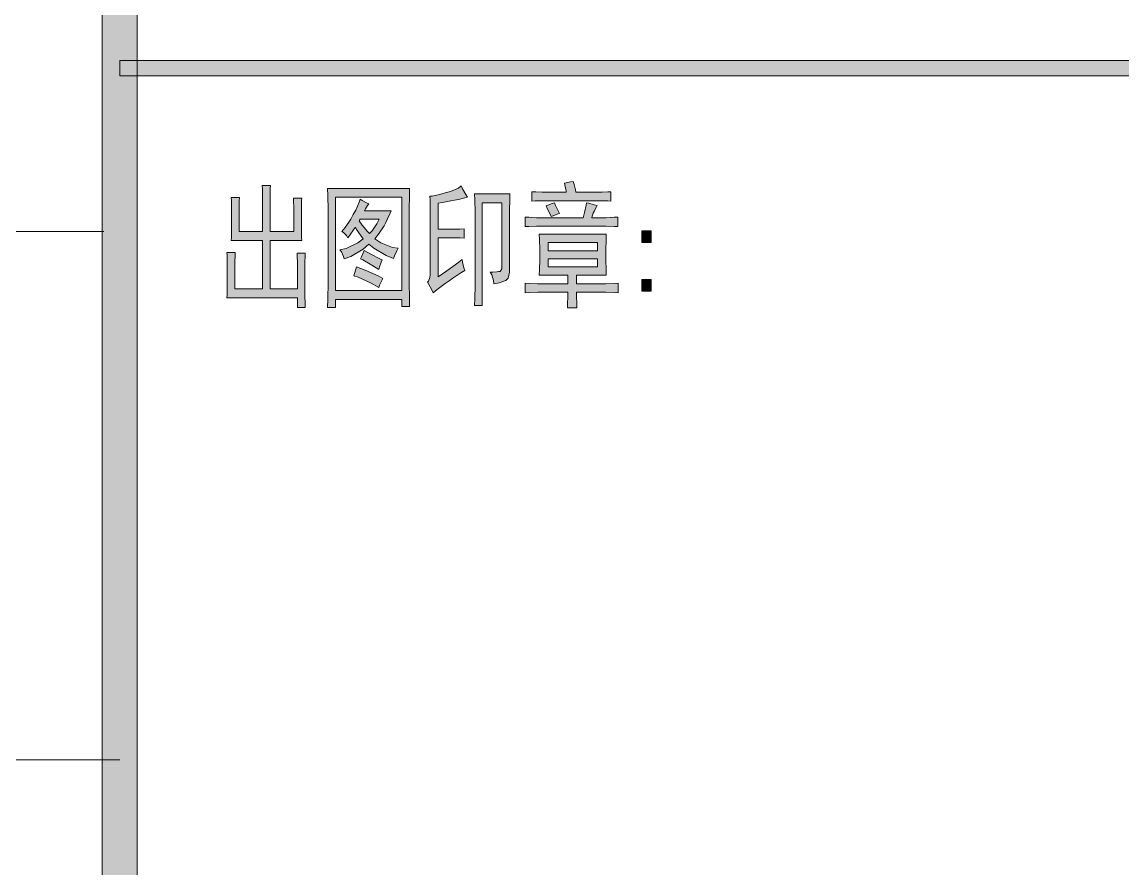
# Model space of a CAD drawing. Header units: millimetres. Extents: x 0 to 829, y 0 to 586.
# Drawn here: x 767.22 to 798.02, y 395.28 to 418.97 of the extents above; entities that cross this region are included whole.
import ezdxf

# ---------------------------------------------------------------- set-up
doc = ezdxf.new("R2010")
doc.units = ezdxf.units.MM

msp = doc.modelspace()

# ---------------------------------------------------------------- hatches: boundary and pattern name
h = msp.add_hatch(color=0)
h.dxf.hatch_style = 2
h.paths.add_polyline_path([(770.449028, 9.860139), (769.464778, 9.860139), (769.464778, 575.772139), (770.449028, 575.772139)])
h = msp.add_hatch(color=0)
h.dxf.hatch_style = 2
h.paths.add_polyline_path([(769.958667, 417.466639), (769.958667, 417.889972), (819.294639, 417.889972), (819.294639, 417.466639)])
h = msp.add_hatch(color=0)
h.dxf.hatch_style = 2
h.paths.add_polyline_path([(773.313583, 414.055278), (773.306528, 413.960028), (773.303, 413.780111), (773.303, 413.698972), (773.303, 413.106306), (773.955639, 413.106306), (773.955639, 413.981194), (773.955639, 414.0835), (773.952111, 414.291639), (773.945056, 414.393944), (774.177889, 414.393944), (774.174361, 414.30575), (774.167306, 414.097611), (774.167306, 413.981194), (774.167306, 413.106306), (774.834056, 413.106306), (774.834056, 413.656639), (774.834056, 413.773056), (774.827, 413.967083), (774.823472, 414.041167), (775.056306, 414.041167), (775.04925, 413.967083), (775.045722, 413.766), (775.045722, 413.639), (775.045722, 413.240361), (775.045722, 413.123944), (775.04925, 412.929917), (775.056306, 412.855833), (774.167306, 412.855833), (774.167306, 411.494111), (774.932833, 411.494111), (774.932833, 412.115), (774.932833, 412.227889), (774.929306, 412.418389), (774.92225, 412.499528), (775.155083, 412.499528), (775.151556, 412.418389), (775.1445, 412.234944), (775.1445, 412.129111), (775.1445, 411.462361), (775.1445, 411.317722), (775.151556, 411.070778), (775.155083, 410.975528), (774.932833, 410.975528), (774.932833, 411.243639), (772.957278, 411.243639), (772.964333, 411.331833), (772.967861, 411.547028), (772.967861, 411.6705), (772.967861, 412.115), (772.967861, 412.242), (772.964333, 412.439556), (772.957278, 412.513639), (773.190111, 412.513639), (773.186583, 412.439556), (773.179528, 412.242), (773.179528, 412.115), (773.179528, 411.494111), (773.955639, 411.494111), (773.955639, 412.855833), (773.08075, 412.855833), (773.084278, 412.929917), (773.091333, 413.113361), (773.091333, 413.22625), (773.091333, 413.684861), (773.091333, 413.780111), (773.084278, 413.967083), (773.08075, 414.055278)])
h = msp.add_hatch(color=0)
h.paths.add_polyline_path([(778.076083, 414.30575), (778.072556, 414.122306), (778.0655, 413.713083), (778.0655, 413.490833), (778.0655, 411.906861), (778.0655, 411.677556), (778.072556, 411.226), (778.076083, 411.00375), (777.853833, 411.00375), (777.853833, 411.197778), (776.00175, 411.197778), (776.00175, 410.975528), (775.7795, 410.975528), (775.783028, 411.204833), (775.790083, 411.677556), (775.790083, 411.9245), (775.790083, 413.490833), (775.790083, 413.706028), (775.783028, 414.11525), (775.7795, 414.30575)])
h.paths.add_polyline_path([(777.853833, 411.44825), (777.853833, 414.069389), (776.00175, 414.069389), (776.00175, 411.44825)])
h = msp.add_hatch(color=0)
h.dxf.hatch_style = 2
h.paths.add_polyline_path([(779.62125, 412.012694), (779.508361, 411.945667), (779.289639, 411.801028), (779.180278, 411.723417), (779.074444, 411.645806), (778.848667, 411.48), (778.73225, 411.388278), (778.693444, 411.472944), (778.615833, 411.621111), (778.577028, 411.684611), (778.60525, 411.709306), (778.644056, 411.811611), (778.654639, 411.89275), (778.654639, 413.4485), (778.654639, 413.663694), (778.647583, 413.98825), (778.644056, 414.097611), (778.704028, 414.097611), (778.915694, 414.139944), (779.070917, 414.182278), (779.222611, 414.221083), (779.448389, 414.319861), (779.518944, 414.379833), (779.55775, 414.298694), (779.645944, 414.143472), (779.698861, 414.069389), (779.624778, 414.048222), (779.444861, 414.002361), (779.3355, 413.981194), (779.229667, 413.960028), (778.996833, 413.914167), (778.876889, 413.893), (778.876889, 413.166278), (779.141472, 413.166278), (779.247306, 413.166278), (779.480139, 413.173333), (779.607139, 413.180389), (779.607139, 412.915806), (779.490722, 412.922861), (779.257889, 412.929917), (779.141472, 412.929917), (778.876889, 412.929917), (778.876889, 411.832778), (779.120306, 411.998583), (779.451917, 412.242), (779.543639, 412.323139), (779.554222, 412.242), (779.593028, 412.086778)])
h = msp.add_hatch(color=0)
h.dxf.hatch_style = 2
h.paths.add_polyline_path([(782.651611, 414.499778), (782.679833, 414.418639), (782.718639, 414.270472), (782.729222, 414.203444), (783.385389, 414.203444), (783.463, 414.203444), (783.62175, 414.2105), (783.706417, 414.217556), (783.706417, 413.952972), (783.62175, 413.960028), (783.466528, 413.967083), (783.395972, 413.967083), (781.8755, 413.967083), (781.773194, 413.967083), (781.586222, 413.960028), (781.4945, 413.952972), (781.4945, 414.217556), (781.607389, 414.2105), (781.790833, 414.203444), (781.861389, 414.203444), (782.461111, 414.203444), (782.461111, 414.238722), (782.432889, 414.365722), (782.408194, 414.453917), (782.457583, 414.468028), (782.577528, 414.492722)])
h = msp.add_hatch(color=0)
h.paths.add_polyline_path([(776.933083, 413.878889), (776.897806, 413.833028), (776.837833, 413.737778), (776.809611, 413.684861), (777.553972, 413.684861), (777.532806, 413.617833), (777.458722, 413.455556), (777.409333, 413.360306), (777.359944, 413.261528), (777.204722, 413.032222), (777.098889, 412.901694), (777.264694, 412.788806), (777.592778, 412.65475), (777.755056, 412.633583), (777.71625, 412.566556), (777.649222, 412.425444), (777.621, 412.351361), (777.416389, 412.4325), (777.070667, 412.633583), (776.933083, 412.753528), (776.770806, 412.612417), (776.428611, 412.404278), (776.245167, 412.33725), (776.227528, 412.404278), (776.167556, 412.531278), (776.121694, 412.587722), (776.298083, 412.626528), (776.626167, 412.78175), (776.777861, 412.901694), (776.70025, 412.996944), (776.587361, 413.159222), (776.555611, 413.22625), (776.506222, 413.152167), (776.400389, 413.004), (776.343944, 412.929917), (776.305139, 412.989889), (776.220472, 413.078083), (776.178139, 413.106306), (776.273389, 413.212139), (776.432139, 413.444972), (776.499167, 413.5755), (776.566194, 413.7025), (776.661444, 413.921222), (776.689667, 414.009417), (776.742583, 413.974139), (776.866056, 413.907111)])
h.paths.add_polyline_path([(776.664972, 413.402639), (776.749639, 413.279167), (776.894278, 413.09925), (776.95425, 413.049861), (777.028333, 413.123944), (777.158861, 413.3215), (777.222361, 413.4485), (776.689667, 413.4485)])
h = msp.add_hatch(color=0)
h.dxf.hatch_style = 2
h.paths.add_polyline_path([(780.884194, 414.157583), (780.880667, 414.002361), (780.873611, 413.691917), (780.873611, 413.536694), (780.873611, 412.100889), (780.873611, 411.966833), (780.838333, 411.801028), (780.803056, 411.769278), (780.767778, 411.734), (780.580806, 411.6705), (780.429111, 411.642278), (780.425583, 411.730472), (780.376194, 411.89275), (780.330333, 411.966833), (780.400889, 411.966833), (780.520833, 411.973889), (780.563167, 411.980944), (780.609028, 411.988), (780.658417, 412.055028), (780.661944, 412.115), (780.661944, 413.907111), (780.108083, 413.907111), (780.108083, 411.0355), (779.896417, 411.0355), (779.903472, 411.218944), (779.907, 411.603472), (779.907, 411.804556), (779.907, 413.490833), (779.907, 413.656639), (779.903472, 413.98825), (779.896417, 414.157583)])
h = msp.add_hatch(color=0)
h.dxf.hatch_style = 2
h.paths.add_polyline_path([(783.473583, 413.490833), (783.582944, 413.490833), (783.801667, 413.501417), (783.903972, 413.508472), (783.903972, 413.240361), (783.801667, 413.247417), (783.582944, 413.254472), (783.473583, 413.254472), (781.730861, 413.254472), (781.625028, 413.254472), (781.413361, 413.247417), (781.307528, 413.240361), (781.307528, 413.508472), (781.416889, 413.501417), (781.628556, 413.490833), (781.730861, 413.490833), (782.930306, 413.490833), (782.972639, 413.631944), (783.022028, 413.840083), (783.029083, 413.907111), (783.089056, 413.893), (783.24075, 413.854194), (783.328944, 413.833028), (783.307778, 413.794222), (783.261917, 413.709556), (783.24075, 413.663694), (783.216056, 413.614306), (783.184306, 413.529639), (783.173722, 413.490833)])
h = msp.add_hatch(color=0)
h.dxf.hatch_style = 2
h.paths.add_polyline_path([(781.896667, 413.818917), (781.946056, 413.840083), (782.062472, 413.885944), (782.1295, 413.907111), (782.16125, 413.833028), (782.235333, 413.684861), (782.274139, 413.610778), (782.207111, 413.589611), (782.090694, 413.54375), (782.041306, 413.522583), (782.0025, 413.603722), (781.928417, 413.751889)])
h = msp.add_hatch(color=0)
h.dxf.hatch_style = 2
h.paths.add_polyline_path([(784.838833, 412.795861), (784.581306, 412.795861), (784.581306, 413.123944), (784.838833, 413.123944)])
h = msp.add_hatch(color=0)
h.paths.add_polyline_path([(783.582944, 413.032222), (783.579417, 412.877), (783.572361, 412.580667), (783.572361, 412.439556), (783.572361, 412.309028), (783.579417, 412.026806), (783.582944, 411.878639), (782.750389, 411.878639), (782.750389, 411.642278), (783.463, 411.642278), (783.565306, 411.642278), (783.794611, 411.649333), (783.918083, 411.656389), (783.918083, 411.388278), (783.801667, 411.398861), (783.572361, 411.405917), (783.463, 411.405917), (782.750389, 411.405917), (782.750389, 411.293028), (782.757444, 411.070778), (782.760972, 410.961417), (782.496389, 410.961417), (782.499917, 411.070778), (782.506972, 411.293028), (782.506972, 411.405917), (781.752028, 411.405917), (781.663833, 411.405917), (781.441583, 411.398861), (781.307528, 411.388278), (781.307528, 411.656389), (781.434528, 411.649333), (781.65325, 411.642278), (781.741444, 411.642278), (782.506972, 411.642278), (782.506972, 411.878639), (781.706167, 411.878639), (781.713222, 412.026806), (781.71675, 412.316083), (781.71675, 412.457194), (781.71675, 412.598306), (781.713222, 412.884056), (781.706167, 413.032222)])
h.paths.add_polyline_path([(783.339528, 412.5595), (783.339528, 412.795861), (781.953111, 412.795861), (781.953111, 412.5595)])
h.paths.add_polyline_path([(783.339528, 412.115), (783.339528, 412.33725), (781.953111, 412.33725), (781.953111, 412.115)])
h = msp.add_hatch(color=0)
h.dxf.hatch_style = 2
h.paths.add_polyline_path([(776.799028, 412.573611), (776.989528, 412.471306), (777.243528, 412.33725), (777.310556, 412.309028), (777.282333, 412.249056), (777.232944, 412.115), (777.211778, 412.040917), (777.021278, 412.160861), (776.767278, 412.309028), (776.70025, 412.33725), (776.728472, 412.390167), (776.777861, 412.506583)])
h = msp.add_hatch(color=0)
h.dxf.hatch_style = 2
h.paths.add_polyline_path([(776.587361, 412.115), (776.834306, 412.01975), (777.197667, 411.857472), (777.321139, 411.790444), (777.292917, 411.730472), (777.236472, 411.603472), (777.211778, 411.536444), (776.982472, 411.663444), (776.633222, 411.825722), (776.50975, 411.864528), (776.534444, 411.9245), (776.57325, 412.047972)])
h = msp.add_hatch(color=0)
h.dxf.hatch_style = 2
h.paths.add_polyline_path([(784.838833, 411.434139), (784.581306, 411.434139), (784.581306, 411.758694), (784.838833, 411.758694)])

# ---------------------------------------------------------------- linework, layer by layer
at = {"color": 0, "lineweight": 0}
for points in [[(770.449028, 9.860139), (769.464778, 9.860139), (769.464778, 575.772139), (770.449028, 575.772139)], [(769.958667, 417.466639), (769.958667, 417.889972), (819.294639, 417.889972), (819.294639, 417.466639)], [(773.313583, 414.055278), (773.306528, 413.960028), (773.303, 413.780111), (773.303, 413.698972), (773.303, 413.106306), (773.955639, 413.106306), (773.955639, 413.981194), (773.955639, 414.0835), (773.952111, 414.291639), (773.945056, 414.393944), (774.177889, 414.393944), (774.174361, 414.30575), (774.167306, 414.097611), (774.167306, 413.981194), (774.167306, 413.106306), (774.834056, 413.106306), (774.834056, 413.656639), (774.834056, 413.773056), (774.827, 413.967083), (774.823472, 414.041167), (775.056306, 414.041167), (775.04925, 413.967083), (775.045722, 413.766), (775.045722, 413.639), (775.045722, 413.240361), (775.045722, 413.123944), (775.04925, 412.929917), (775.056306, 412.855833), (774.167306, 412.855833), (774.167306, 411.494111), (774.932833, 411.494111), (774.932833, 412.115), (774.932833, 412.227889), (774.929306, 412.418389), (774.92225, 412.499528), (775.155083, 412.499528), (775.151556, 412.418389), (775.1445, 412.234944), (775.1445, 412.129111), (775.1445, 411.462361), (775.1445, 411.317722), (775.151556, 411.070778), (775.155083, 410.975528), (774.932833, 410.975528), (774.932833, 411.243639), (772.957278, 411.243639), (772.964333, 411.331833), (772.967861, 411.547028), (772.967861, 411.6705), (772.967861, 412.115), (772.967861, 412.242), (772.964333, 412.439556), (772.957278, 412.513639), (773.190111, 412.513639), (773.186583, 412.439556), (773.179528, 412.242), (773.179528, 412.115), (773.179528, 411.494111), (773.955639, 411.494111), (773.955639, 412.855833), (773.08075, 412.855833), (773.084278, 412.929917), (773.091333, 413.113361), (773.091333, 413.22625), (773.091333, 413.684861), (773.091333, 413.780111), (773.084278, 413.967083), (773.08075, 414.055278)], [(778.076083, 414.30575), (778.072556, 414.122306), (778.0655, 413.713083), (778.0655, 413.490833), (778.0655, 411.906861), (778.0655, 411.677556), (778.072556, 411.226), (778.076083, 411.00375), (777.853833, 411.00375), (777.853833, 411.197778), (776.00175, 411.197778), (776.00175, 410.975528), (775.7795, 410.975528), (775.783028, 411.204833), (775.790083, 411.677556), (775.790083, 411.9245), (775.790083, 413.490833), (775.790083, 413.706028), (775.783028, 414.11525), (775.7795, 414.30575)], [(779.62125, 412.012694), (779.508361, 411.945667), (779.289639, 411.801028), (779.180278, 411.723417), (779.074444, 411.645806), (778.848667, 411.48), (778.73225, 411.388278), (778.693444, 411.472944), (778.615833, 411.621111), (778.577028, 411.684611), (778.60525, 411.709306), (778.644056, 411.811611), (778.654639, 411.89275), (778.654639, 413.4485), (778.654639, 413.663694), (778.647583, 413.98825), (778.644056, 414.097611), (778.704028, 414.097611), (778.915694, 414.139944), (779.070917, 414.182278), (779.222611, 414.221083), (779.448389, 414.319861), (779.518944, 414.379833), (779.55775, 414.298694), (779.645944, 414.143472), (779.698861, 414.069389), (779.624778, 414.048222), (779.444861, 414.002361), (779.3355, 413.981194), (779.229667, 413.960028), (778.996833, 413.914167), (778.876889, 413.893), (778.876889, 413.166278), (779.141472, 413.166278), (779.247306, 413.166278), (779.480139, 413.173333), (779.607139, 413.180389), (779.607139, 412.915806), (779.490722, 412.922861), (779.257889, 412.929917), (779.141472, 412.929917), (778.876889, 412.929917), (778.876889, 411.832778), (779.120306, 411.998583), (779.451917, 412.242), (779.543639, 412.323139), (779.554222, 412.242), (779.593028, 412.086778)], [(782.651611, 414.499778), (782.679833, 414.418639), (782.718639, 414.270472), (782.729222, 414.203444), (783.385389, 414.203444), (783.463, 414.203444), (783.62175, 414.2105), (783.706417, 414.217556), (783.706417, 413.952972), (783.62175, 413.960028), (783.466528, 413.967083), (783.395972, 413.967083), (781.8755, 413.967083), (781.773194, 413.967083), (781.586222, 413.960028), (781.4945, 413.952972), (781.4945, 414.217556), (781.607389, 414.2105), (781.790833, 414.203444), (781.861389, 414.203444), (782.461111, 414.203444), (782.461111, 414.238722), (782.432889, 414.365722), (782.408194, 414.453917), (782.457583, 414.468028), (782.577528, 414.492722)], [(777.853833, 411.44825), (777.853833, 414.069389), (776.00175, 414.069389), (776.00175, 411.44825)], [(776.933083, 413.878889), (776.897806, 413.833028), (776.837833, 413.737778), (776.809611, 413.684861), (777.553972, 413.684861), (777.532806, 413.617833), (777.458722, 413.455556), (777.409333, 413.360306), (777.359944, 413.261528), (777.204722, 413.032222), (777.098889, 412.901694), (777.264694, 412.788806), (777.592778, 412.65475), (777.755056, 412.633583), (777.71625, 412.566556), (777.649222, 412.425444), (777.621, 412.351361), (777.416389, 412.4325), (777.070667, 412.633583), (776.933083, 412.753528), (776.770806, 412.612417), (776.428611, 412.404278), (776.245167, 412.33725), (776.227528, 412.404278), (776.167556, 412.531278), (776.121694, 412.587722), (776.298083, 412.626528), (776.626167, 412.78175), (776.777861, 412.901694), (776.70025, 412.996944), (776.587361, 413.159222), (776.555611, 413.22625), (776.506222, 413.152167), (776.400389, 413.004), (776.343944, 412.929917), (776.305139, 412.989889), (776.220472, 413.078083), (776.178139, 413.106306), (776.273389, 413.212139), (776.432139, 413.444972), (776.499167, 413.5755), (776.566194, 413.7025), (776.661444, 413.921222), (776.689667, 414.009417), (776.742583, 413.974139), (776.866056, 413.907111)], [(780.884194, 414.157583), (780.880667, 414.002361), (780.873611, 413.691917), (780.873611, 413.536694), (780.873611, 412.100889), (780.873611, 411.966833), (780.838333, 411.801028), (780.803056, 411.769278), (780.767778, 411.734), (780.580806, 411.6705), (780.429111, 411.642278), (780.425583, 411.730472), (780.376194, 411.89275), (780.330333, 411.966833), (780.400889, 411.966833), (780.520833, 411.973889), (780.563167, 411.980944), (780.609028, 411.988), (780.658417, 412.055028), (780.661944, 412.115), (780.661944, 413.907111), (780.108083, 413.907111), (780.108083, 411.0355), (779.896417, 411.0355), (779.903472, 411.218944), (779.907, 411.603472), (779.907, 411.804556), (779.907, 413.490833), (779.907, 413.656639), (779.903472, 413.98825), (779.896417, 414.157583)], [(783.473583, 413.490833), (783.582944, 413.490833), (783.801667, 413.501417), (783.903972, 413.508472), (783.903972, 413.240361), (783.801667, 413.247417), (783.582944, 413.254472), (783.473583, 413.254472), (781.730861, 413.254472), (781.625028, 413.254472), (781.413361, 413.247417), (781.307528, 413.240361), (781.307528, 413.508472), (781.416889, 413.501417), (781.628556, 413.490833), (781.730861, 413.490833), (782.930306, 413.490833), (782.972639, 413.631944), (783.022028, 413.840083), (783.029083, 413.907111), (783.089056, 413.893), (783.24075, 413.854194), (783.328944, 413.833028), (783.307778, 413.794222), (783.261917, 413.709556), (783.24075, 413.663694), (783.216056, 413.614306), (783.184306, 413.529639), (783.173722, 413.490833)], [(781.896667, 413.818917), (781.946056, 413.840083), (782.062472, 413.885944), (782.1295, 413.907111), (782.16125, 413.833028), (782.235333, 413.684861), (782.274139, 413.610778), (782.207111, 413.589611), (782.090694, 413.54375), (782.041306, 413.522583), (782.0025, 413.603722), (781.928417, 413.751889)], [(776.664972, 413.402639), (776.749639, 413.279167), (776.894278, 413.09925), (776.95425, 413.049861), (777.028333, 413.123944), (777.158861, 413.3215), (777.222361, 413.4485), (776.689667, 413.4485)], [(784.838833, 412.795861), (784.581306, 412.795861), (784.581306, 413.123944), (784.838833, 413.123944)], [(783.582944, 413.032222), (783.579417, 412.877), (783.572361, 412.580667), (783.572361, 412.439556), (783.572361, 412.309028), (783.579417, 412.026806), (783.582944, 411.878639), (782.750389, 411.878639), (782.750389, 411.642278), (783.463, 411.642278), (783.565306, 411.642278), (783.794611, 411.649333), (783.918083, 411.656389), (783.918083, 411.388278), (783.801667, 411.398861), (783.572361, 411.405917), (783.463, 411.405917), (782.750389, 411.405917), (782.750389, 411.293028), (782.757444, 411.070778), (782.760972, 410.961417), (782.496389, 410.961417), (782.499917, 411.070778), (782.506972, 411.293028), (782.506972, 411.405917), (781.752028, 411.405917), (781.663833, 411.405917), (781.441583, 411.398861), (781.307528, 411.388278), (781.307528, 411.656389), (781.434528, 411.649333), (781.65325, 411.642278), (781.741444, 411.642278), (782.506972, 411.642278), (782.506972, 411.878639), (781.706167, 411.878639), (781.713222, 412.026806), (781.71675, 412.316083), (781.71675, 412.457194), (781.71675, 412.598306), (781.713222, 412.884056), (781.706167, 413.032222)], [(783.339528, 412.5595), (783.339528, 412.795861), (781.953111, 412.795861), (781.953111, 412.5595)], [(776.799028, 412.573611), (776.989528, 412.471306), (777.243528, 412.33725), (777.310556, 412.309028), (777.282333, 412.249056), (777.232944, 412.115), (777.211778, 412.040917), (777.021278, 412.160861), (776.767278, 412.309028), (776.70025, 412.33725), (776.728472, 412.390167), (776.777861, 412.506583)], [(776.587361, 412.115), (776.834306, 412.01975), (777.197667, 411.857472), (777.321139, 411.790444), (777.292917, 411.730472), (777.236472, 411.603472), (777.211778, 411.536444), (776.982472, 411.663444), (776.633222, 411.825722), (776.50975, 411.864528), (776.534444, 411.9245), (776.57325, 412.047972)], [(783.339528, 412.115), (783.339528, 412.33725), (781.953111, 412.33725), (781.953111, 412.115)], [(784.838833, 411.434139), (784.581306, 411.434139), (784.581306, 411.758694), (784.838833, 411.758694)]]:
    msp.add_lwpolyline(points, close=True, dxfattribs=at)
for points in [[(769.514167, 413.09925), (757.682, 413.09925)], [(769.958667, 398.307278), (578.068722, 398.307278)]]:
    msp.add_lwpolyline(points, dxfattribs=at)

doc.saveas('drawing.dxf')
